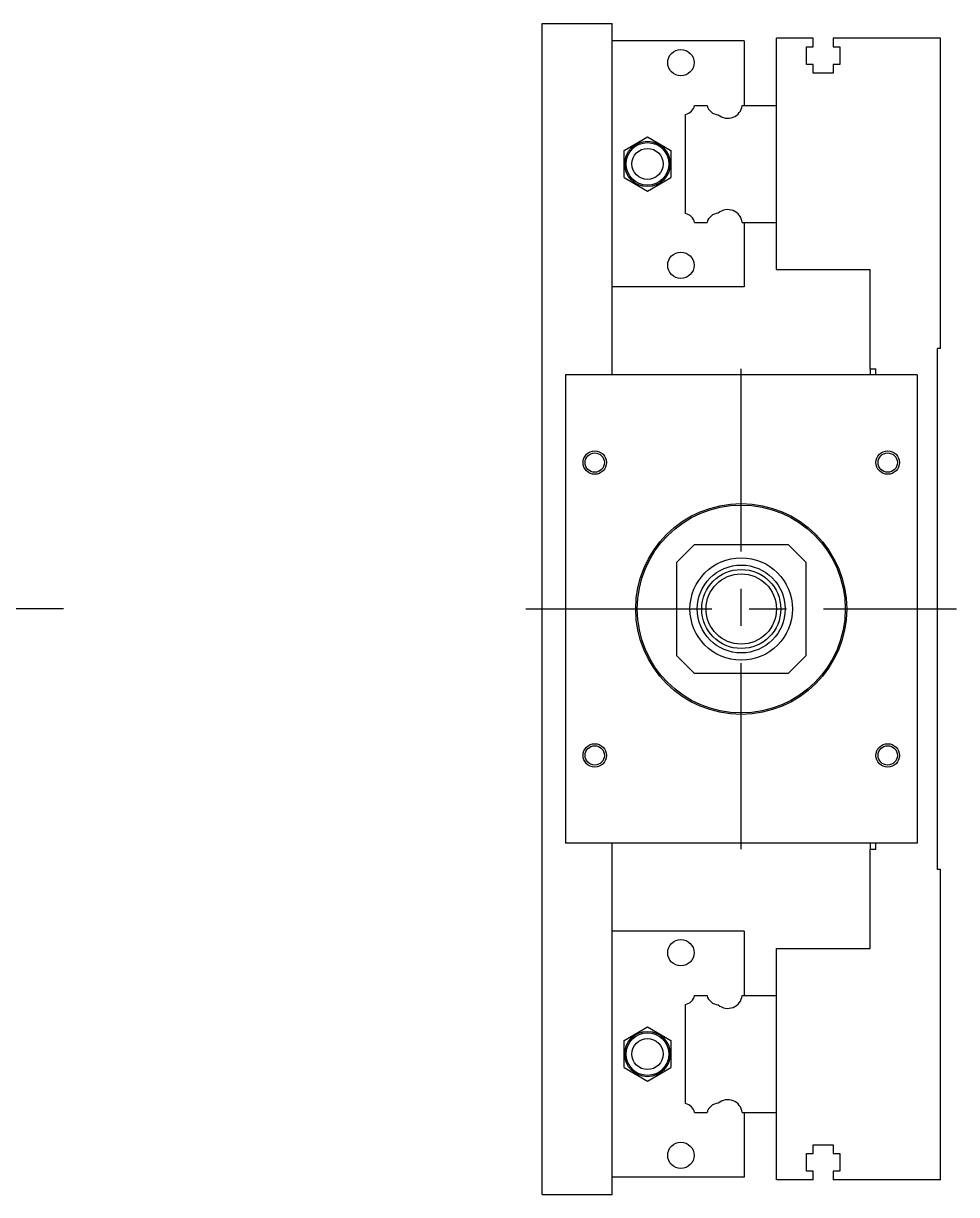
# Model space of a CAD drawing. Extents: x -20 to 921, y -280 to 102.
# Drawn here: x 761.6 to 920.9, y -100 to 100 of the extents above; entities that cross this region are included whole.
import ezdxf

# ---------------------------------------------------------------- set-up
doc = ezdxf.new("R2010")
doc.units = 0
doc.linetypes.add('CENTER', pattern=[50.8, 31.75, -6.35, 6.35, -6.35])
doc.layers.get('0').update_dxf_attribs({"linetype": 'CONTINUOUS'})
doc.layers.add('CENTER', color=1, linetype='CENTER')

msp = doc.modelspace()

# ---------------------------------------------------------------- linework, layer by layer
at = {"color": 7, "linetype": 'CONTINUOUS'}
for p, q in [((850.13, -100), (850.13, 100)), ((850.13, 100), (862.13, 100)), ((862.13, 40), (862.13, 100)), ((884.63, 97), (862.13, 97)), ((884.63, 97), (884.63, 86)), ((890.13, 86), (890.13, 97.5)), ((896.43, 97.5), (890.13, 97.5)), ((896.43, 96), (896.43, 97.5)), ((899.83, 97.5), (899.83, 96)), ((918.13, 97.5), (899.83, 97.5)), ((918.13, 44.5), (918.13, 97.5)), ((895.28, 96), (896.43, 96)), ((895.28, 93), (895.28, 96)), ((899.83, 96), (900.98, 96)), ((900.98, 96), (900.98, 93)), ((896.43, 93), (895.28, 93)), ((896.43, 91.5), (896.43, 93)), ((899.83, 93), (899.83, 91.5)), ((900.98, 93), (899.83, 93)), ((899.83, 91.5), (896.43, 91.5)), ((874.63, 67.539608), (874.63, 84.460392)), ((876.169608, 86), (878.290392, 86)), ((884.311934, 86), (890.13, 86)), ((890.13, 66), (890.13, 86)), ((890.13, 66), (890.13, 86)), ((864.130002, 78.309401), (868.130002, 80.618802)), ((868.130002, 80.618802), (872.130002, 78.309401)), ((864.130002, 73.690599), (864.130002, 78.309401)), ((872.130002, 78.309401), (872.130002, 73.690599)), ((864.130002, 73.690599), (868.130002, 71.381198)), ((868.130002, 71.381198), (872.130002, 73.690599)), ((876.169608, 66), (878.290392, 66)), ((884.311934, 66), (890.13, 66)), ((884.63, 66), (884.63, 55)), ((890.13, 58), (890.13, 66)), ((890.13, 58), (906.13, 58)), ((906.13, 41), (906.13, 58)), ((884.63, 55), (862.13, 55)), ((917.63, -44.5), (917.63, 44.5)), ((918.13, 44.5), (917.63, 44.5)), ((906.13, 41), (907.13, 41)), ((906.13, 41), (906.13, 40)), ((907.13, 40), (907.13, 41)), ((854.13, 40), (854.13, -40)), ((914.13, 40), (854.13, 40)), ((914.13, 40), (914.13, -40)), ((876.13, 11), (873.13, 8)), ((876.13, 11), (892.13, 11)), ((895.13, 8), (892.13, 11)), ((873.13, -8), (873.13, 8)), ((895.13, 8), (895.13, -8)), ((873.13, -8), (876.13, -11)), ((892.13, -11), (895.13, -8)), ((892.13, -11), (876.13, -11)), ((914.13, -40), (854.13, -40)), ((862.13, -100), (862.13, -40)), ((906.13, -40), (906.13, -41)), ((906.13, -41), (907.13, -41)), ((906.13, -58), (906.13, -41)), ((907.13, -41), (907.13, -40)), ((918.13, -44.5), (917.63, -44.5)), ((918.13, -97.5), (918.13, -44.5)), ((884.63, -55), (862.13, -55)), ((884.63, -55), (884.63, -66)), ((890.13, -66), (890.13, -58)), ((890.13, -58), (906.13, -58)), ((874.63, -84.460392), (874.63, -67.539608)), ((876.169608, -66), (878.290392, -66)), ((884.311934, -66), (890.13, -66)), ((890.13, -86), (890.13, -66)), ((890.13, -86), (890.13, -66)), ((864.130002, -73.690599), (868.130002, -71.381198)), ((868.130002, -71.381198), (872.130002, -73.690599)), ((864.130002, -78.309401), (864.130002, -73.690599)), ((872.130002, -73.690599), (872.130002, -78.309401)), ((864.130002, -78.309401), (868.130002, -80.618802)), ((868.130002, -80.618802), (872.130002, -78.309401)), ((876.169608, -86), (878.290392, -86)), ((884.311934, -86), (890.13, -86)), ((884.63, -86), (884.63, -97)), ((890.13, -97.5), (890.13, -86)), ((896.43, -91.5), (899.83, -91.5)), ((896.43, -93), (896.43, -91.5)), ((899.83, -91.5), (899.83, -93)), ((895.28, -93), (896.43, -93)), ((895.28, -96), (895.28, -93)), ((899.83, -93), (900.98, -93)), ((900.98, -93), (900.98, -96)), ((884.63, -97), (862.13, -97)), ((896.43, -97.5), (890.13, -97.5)), ((896.43, -96), (895.28, -96)), ((896.43, -97.5), (896.43, -96)), ((899.83, -96), (899.83, -97.5)), ((900.98, -96), (899.83, -96)), ((918.13, -97.5), (899.83, -97.5)), ((850.13, -100), (862.13, -100))]:
    msp.add_line(p, q, dxfattribs=at)
for centre, radius in [((873.830002, 93.300001), 2.25), ((868.130002, 76), 3.875), ((868.130002, 76), 3.643013), ((868.130002, 76), 2.65), ((873.830002, 58.699999), 2.25), ((859.13, 25), 1.65), ((909.13, 25), 1.65), ((884.13, 0), 18), ((884.13, 0), 17.75), ((884.13, 0), 8.75), ((884.13, 0), 7.5), ((884.13, 0), 6.75), ((884.13, 0), 6), ((859.13, -25), 1.65), ((909.13, -25), 1.65), ((873.830002, -58.699999), 2.25), ((868.130002, -76), 3.875), ((868.130002, -76), 3.643013), ((868.130002, -76), 2.65), ((873.830002, -93.300001), 2.25)]:
    msp.add_circle(centre, radius, dxfattribs=at)
at = {"color": 3, "linetype": 'CONTINUOUS'}
for centre in [(859.13, 25), (909.13, 25), (859.13, -25), (909.13, -25)]:
    msp.add_circle(centre, 2, dxfattribs=at)
at = {"color": 7, "linetype": 'CONTINUOUS'}
for centre, radius, start, end in [((874.13, 86.5), 2.1, 283.774147, 346.225853), ((880.33, 86.5), 2.1, 193.774147, 266.465409), ((881.83, 86.3), 2.5, 229.323534, 353.107897), ((881.83, 65.7), 2.5, 6.892103, 130.676466), ((874.13, 65.5), 2.1, 13.774147, 76.225853), ((880.33, 65.5), 2.1, 93.534591, 166.225853), ((874.13, -65.5), 2.1, 283.774147, 346.225853), ((880.33, -65.5), 2.1, 193.774147, 266.465409), ((881.83, -65.7), 2.5, 229.323534, 353.107897), ((881.83, -86.3), 2.5, 6.892103, 130.676466), ((874.13, -86.5), 2.1, 13.774147, 76.225853), ((880.33, -86.5), 2.1, 93.534591, 166.225853)]:
    msp.add_arc(centre, radius, start, end, dxfattribs=at)
at = {"layer": 'CENTER', "color": 1, "linetype": 'CENTER'}
for p, q in [((884.13, -41), (884.13, 41)), ((768.445, 0), (-20, 0)), ((847.38, 0), (920.88, 0))]:
    msp.add_line(p, q, dxfattribs=at)

doc.saveas('drawing.dxf')
